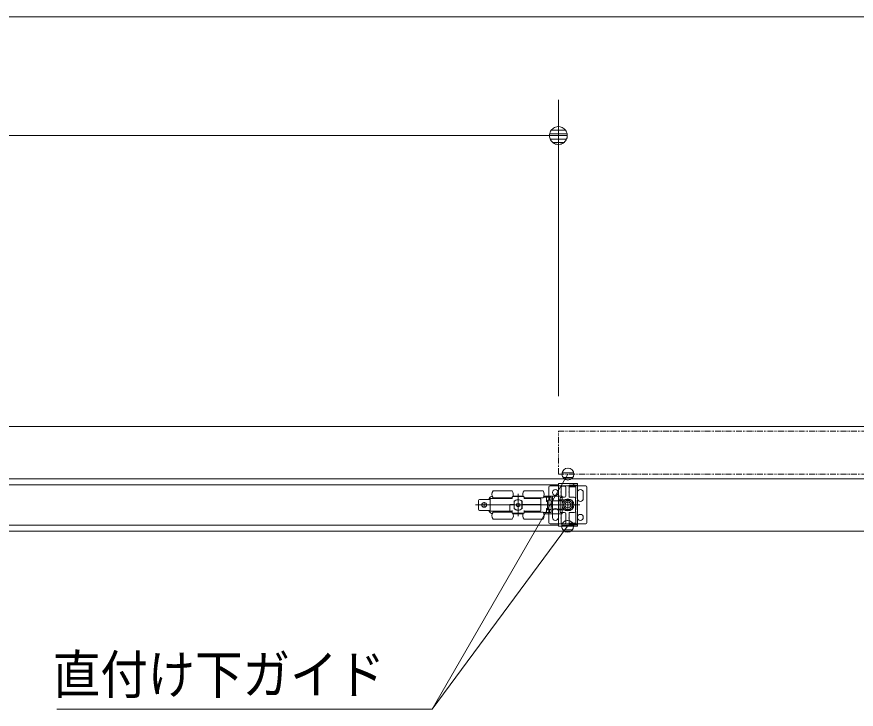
# Model space of a CAD drawing. Units: millimetres, scale not verified. Extents: x -6062 to 6062, y -3045 to 3045.
# Drawn here: x -2376 to -1669, y 1056 to 1639 of the extents above; entities that cross this region are included whole.
import ezdxf
from ezdxf.enums import TextEntityAlignment as Align

# ---------------------------------------------------------------- set-up
doc = ezdxf.new("R2010")
doc.units = ezdxf.units.MM
doc.header["$LTSCALE"] = 20
doc.linetypes.add('DOUBLE_CHAIN1', pattern=[8.8, 5, -1, 0.6, -0.6, 0.6, -1])
for name, color, linetype, lineweight in [('0-0_3一般', 7, 'Continuous', 9), ('0-1_2寸法-3', 7, 'Continuous', 9), ('0-2_2寸法-1', 7, 'Continuous', 9), ('0-3_0', 7, 'Continuous', 9)]:
    doc.layers.add(name, color=color, linetype=linetype, lineweight=lineweight)
doc.styles.add('ＭＳ ゴシック', font='')
doc.styles.get('ＭＳ ゴシック').set_extended_font_data('MS Gothic')

# ---------------------------------------------------------------- blocks, each defined once
blk = doc.blocks.new('_Dot')
at = {"layer": '0-3_0'}
for p, q in [((-10, 0), (-20, 0)), ((9.78, 2), (-9.78, 2)), ((7.99, 6), (-7.99, 6)), ((9.16, -3.98), (-9.16, -3.98)), ((6, -7.98), (-6, -7.98))]:
    blk.add_line(p, q, dxfattribs=at)
for points in [[(10, 0), (9.92, 1.25), (9.69, 2.49), (9.3, 3.68), (8.76, 4.82), (8.09, 5.88), (7.29, 6.85), (6.37, 7.71), (5.36, 8.44), (4.26, 9.05), (3.09, 9.51), (1.87, 9.82), (0.63, 9.98), (-0.63, 9.98), (-1.87, 9.82), (-3.09, 9.51), (-4.26, 9.05), (-5.36, 8.44), (-6.37, 7.71), (-7.29, 6.85), (-8.09, 5.88), (-8.76, 4.82), (-9.3, 3.68), (-9.69, 2.49), (-9.92, 1.25), (-10, 0), (0, 0)], [(-10, 0), (-9.92, -1.25), (-9.69, -2.49), (-9.3, -3.68), (-8.76, -4.82), (-8.09, -5.88), (-7.29, -6.85), (-6.37, -7.71), (-5.36, -8.44), (-4.26, -9.05), (-3.09, -9.51), (-1.87, -9.82), (-0.63, -9.98), (0.63, -9.98), (1.87, -9.82), (3.09, -9.51), (4.26, -9.05), (5.36, -8.44), (6.37, -7.71), (7.29, -6.85), (8.09, -5.88), (8.76, -4.82), (9.3, -3.68), (9.69, -2.49), (9.92, -1.25), (10, 0), (0, 0)]]:
    blk.add_lwpolyline(points, close=True, dxfattribs=at)
blk = doc.blocks.new('グループ-4')
at = {"layer": '0-0_3一般'}
for p, q in [((-73990, 25876.9), (21350, 25876.9)), ((-73990, 24996.9), (21350, 24996.9)), ((-73990, 24996.9), (21350, 24996.9)), ((-2640, 24912.3), (-2640, 24912.9)), ((-2638, 24640.9), (-2638, 24908.9)), ((-2636, 24916.9), (-2326, 24916.9)), ((-2454, 24890.9), (-2396.6, 24890.9)), ((-2385, 24895.5), (-2406.9, 24882.9)), ((-2320, 24886.9), (-2370, 24886.9)), ((-2369, 24890.9), (-2320, 24890.9)), ((-2320, 24890.9), (-2320, 24910.9)), ((-2320, 24226.9), (-2320, 24886.9)), ((-3418, 24796.9), (-3738, 24796.9)), ((-3318, 24365.7), (-3318, 24745.7)), ((-2898, 24796.9), (-3218, 24796.9)), ((-2800, 24256.9), (-2800, 24856.9)), ((-2780, 24876.9), (-2180, 24876.9)), ((-2594, 24779.9), (-2600, 24773.9)), ((-2600, 24773.9), (-2594, 24767.9)), ((-2594, 24852.9), (-2594, 24779.9)), ((-2594, 24767.9), (-2594, 24705.9)), ((-2536, 24872.9), (-2574, 24872.9)), ((-2516, 24852.9), (-2516, 24705.9)), ((-2466, 24773.9), (-2460, 24767.9)), ((-2460, 24767.9), (-2460, 24691.9)), ((-2458, 24870), (-2458, 24868.9)), ((-2419.9, 24882.5), (-2453.2, 24875.8)), ((-2452, 24862.9), (-2350, 24862.9)), ((-2406.9, 24882.9), (-2416, 24882.9)), ((-2344, 24856.9), (-2344, 24666.9)), ((-2220, 24766.9), (-2220, 24716.9)), ((-2160, 24856.9), (-2160, 24256.9)), ((-3988, 24483.9), (-3988, 24629.9)), ((-3808, 24649.9), (-3968, 24649.9)), ((-3890, 24512.9), (-3890, 24600.9)), ((-3788, 24649.9), (-3808, 24649.9)), ((-3788, 24450.9), (-3788, 24662.9)), ((-3788, 24662.9), (-3428, 24662.9)), ((-3757.4, 24702), (-3752.2, 24703.3)), ((-3418, 24676.9), (-3738, 24676.9)), ((-3654, 24676.9), (-3654, 24662.9)), ((-3502, 24662.9), (-3502, 24676.9)), ((-3418, 24672.9), (-3418, 24686.9)), ((-3408, 24696.9), (-3228, 24696.9)), ((-3402.6, 24706.9), (-3233.4, 24706.9)), ((-3384, 24618.1), (-3384, 24566.9)), ((-3343.3, 24697.1), (-3343.3, 24696.9)), ((-3336, 24697.1), (-3336, 24696.9)), ((-3334.2, 24696.9), (-3334.2, 24697.1)), ((-3327.6, 24696.9), (-3327.6, 24697.1)), ((-3311.7, 24697.1), (-3311.7, 24696.9)), ((-3303.3, 24696.9), (-3303.3, 24697.1)), ((-3290.2, 24697.1), (-3290.2, 24696.9)), ((-3288.5, 24696.9), (-3288.5, 24697.1)), ((-3283, 24696.9), (-3283, 24697.1)), ((-3254.5, 24617.9), (-3254.5, 24495.9)), ((-3218, 24686.9), (-3218, 24672.9)), ((-2898, 24676.9), (-3218, 24676.9)), ((-3208, 24662.9), (-2948, 24662.9)), ((-3138, 24676.9), (-3138, 24662.9)), ((-3134, 24676.9), (-3134, 24662.9)), ((-2982, 24662.9), (-2982, 24676.9)), ((-2938, 24652.9), (-2938, 24566.9)), ((-2738, 24706.9), (-2882.6, 24706.9)), ((-2842, 24616.9), (-2842, 24686.9)), ((-2842, 24616.9), (-2822, 24616.9)), ((-2822, 24484.9), (-2822, 24628.9)), ((-2809.2, 24634.9), (-2816, 24634.9)), ((-2809.2, 24634.9), (-2762, 24634.9)), ((-2762, 24634.9), (-2762, 24686.9)), ((-2762, 24634.9), (-2762, 24632.2)), ((-2762, 24632.2), (-2762, 24629.7)), ((-2762, 24629.7), (-2762, 24484)), ((-2738, 24706.9), (-2718, 24706.9)), ((-2738, 24641.7), (-2738, 24706.9)), ((-2738, 24472), (-2738, 24641.7)), ((-2738, 24641), (-2738, 24641.7)), ((-2638, 24706.9), (-2718, 24706.9)), ((-2638, 24626.2), (-2718, 24626.2)), ((-2638, 24706.9), (-2578, 24706.9)), ((-2638, 24706.9), (-2638, 24626.9)), ((-2638, 24626.9), (-2638, 24626.2)), ((-2612, 24626.9), (-2638, 24626.9)), ((-2632, 24636.9), (-2634, 24636.9)), ((-2612, 24626.9), (-2612, 24682.9)), ((-2612, 24682.9), (-2578, 24682.9)), ((-2608, 24681.9), (-2612, 24681.9)), ((-2612, 24486.9), (-2612, 24626.9)), ((-2608, 24671.9), (-2608, 24636.9)), ((-2608, 24626.9), (-2608, 24636.9)), ((-2608, 24486.9), (-2608, 24626.9)), ((-2576, 24626.9), (-2608, 24626.9)), ((-2578, 24706.9), (-2578, 24682.9)), ((-2576, 24681.9), (-2576, 24671.9)), ((-2576, 24671.9), (-2576, 24636.9)), ((-2576, 24636.9), (-2576, 24626.9)), ((-2576, 24486.9), (-2576, 24626.9)), ((-2536, 24685.9), (-2574, 24685.9)), ((-2480, 24639.4), (-2480, 24474.4)), ((-2372, 24685.9), (-2454, 24685.9)), ((-2402, 24491.9), (-2402, 24621.9)), ((-2352, 24447.9), (-2352, 24665.9)), ((-2350, 24666.9), (-2350, 24636.9)), ((-2344, 24666.9), (-2350, 24666.9)), ((-2350, 24636.9), (-2344, 24636.9)), ((-2344, 24636.9), (-2344, 24476.9)), ((-2220, 24716.9), (-2220, 24666.9)), ((-4034, 24556.9), (-3934, 24556.9)), ((-3808, 24463.9), (-3968, 24463.9)), ((-3846, 24556.9), (-3934, 24556.9)), ((-2546, 24556.9), (-3846, 24556.9)), ((-3788, 24463.9), (-3808, 24463.9)), ((-3458, 24556.9), (-3448, 24556.9)), ((-3384, 24556.9), (-3448, 24556.9)), ((-3418, 24460.9), (-3418, 24426.9)), ((-3394, 24556.9), (-3394, 24566.9)), ((-3384.5, 24556.9), (-3384.5, 24566.9)), ((-3384, 24556.9), (-3384, 24495.7)), ((-3347, 24573.6), (-3345, 24574.8)), ((-3347, 24571.3), (-3347, 24573.6)), ((-3347, 24571.3), (-3347, 24542.4)), ((-3347, 24540.1), (-3347, 24542.4)), ((-3345, 24539), (-3347, 24540.1)), ((-3320, 24589.2), (-3345, 24574.8)), ((-3345, 24539), (-3320, 24524.6)), ((-3320, 24589.2), (-3318, 24590.4)), ((-3318, 24523.4), (-3320, 24524.6)), ((-3318, 24590.4), (-3316, 24589.2)), ((-3316, 24524.6), (-3318, 24523.4)), ((-3291, 24574.8), (-3316, 24589.2)), ((-3316, 24524.6), (-3291, 24539)), ((-3291, 24574.8), (-3289, 24573.6)), ((-3289, 24540.1), (-3291, 24539)), ((-3289, 24573.6), (-3289, 24571.3)), ((-3289, 24542.4), (-3289, 24571.3)), ((-3289, 24542.4), (-3289, 24540.1)), ((-3252, 24556.9), (-3254.5, 24556.9)), ((-3252, 24495.7), (-3252, 24556.9)), ((-2948, 24556.9), (-3252, 24556.9)), ((-3242, 24556.9), (-3242, 24566.9)), ((-3218, 24460.9), (-3218, 24426.9)), ((-2938, 24566.9), (-2948, 24566.9)), ((-2938, 24566.9), (-2938, 24556.9)), ((-2842, 24426.9), (-2842, 24496.9)), ((-2822, 24496.9), (-2842, 24496.9)), ((-2816, 24478.9), (-2809.2, 24478.9)), ((-2792, 24426.9), (-2792, 24478.9)), ((-2738, 24576.9), (-2762, 24576.9)), ((-2738, 24536.9), (-2762, 24536.9)), ((-2762, 24484), (-2762, 24481.5)), ((-2762, 24426.9), (-2762, 24478.9)), ((-2738, 24472.7), (-2738, 24472)), ((-2718, 24487.6), (-2638, 24487.6)), ((-2638, 24487.6), (-2638, 24486.9)), ((-2638, 24486.9), (-2638, 24406.9)), ((-2612, 24486.9), (-2638, 24486.9)), ((-2638, 24472.9), (-2638, 24204.9)), ((-2632, 24476.9), (-2634, 24476.9)), ((-2628, 24471.9), (-2628, 24472.9)), ((-2422, 24471.9), (-2628, 24471.9)), ((-2612, 24430.9), (-2612, 24486.9)), ((-2608, 24476.9), (-2608, 24441.9)), ((-2576, 24486.9), (-2576, 24476.9)), ((-2576, 24476.9), (-2576, 24441.9)), ((-2562.5, 24556.9), (-2397.5, 24556.9)), ((-2466, 24556.9), (-2310.5, 24556.9)), ((-2399.6, 24556.9), (-2279.6, 24556.9)), ((-2350, 24476.9), (-2350, 24446.9)), ((-2344, 24476.9), (-2350, 24476.9)), ((-3752.2, 24410.4), (-3757.4, 24411.7)), ((-3738, 24436.9), (-3418, 24436.9)), ((-3654, 24450.9), (-3654, 24436.9)), ((-3502, 24436.9), (-3502, 24450.9)), ((-3418, 24450.9), (-3458, 24450.9)), ((-3427.6, 24450.8), (-3428, 24450.9)), ((-3418, 24420.1), (-3418, 24426.9)), ((-3417.7, 24419.9), (-3418, 24420.1)), ((-3404.8, 24416.9), (-3406.3, 24416.9)), ((-3231.2, 24416.9), (-3404.8, 24416.9)), ((-3233.4, 24406.9), (-3402.6, 24406.9)), ((-3229.7, 24416.9), (-3231.2, 24416.9)), ((-3218.3, 24419.9), (-3218, 24420.1)), ((-2948, 24450.9), (-3218, 24450.9)), ((-3218, 24436.9), (-2898, 24436.9)), ((-3218, 24426.9), (-3218, 24420.1)), ((-3208.4, 24450.8), (-3208, 24450.9)), ((-3138, 24450.9), (-3138, 24436.9)), ((-3134, 24450.9), (-3134, 24436.9)), ((-2982, 24436.9), (-2982, 24450.9)), ((-2891.4, 24426.9), (-2842, 24426.9)), ((-2738, 24406.9), (-2882.6, 24406.9)), ((-2842, 24426.9), (-2792, 24426.9)), ((-2792, 24426.9), (-2762, 24426.9)), ((-2740, 24446.9), (-2740, 24396.9)), ((-2740, 24396.9), (-2740, 24346.9)), ((-2638, 24406.9), (-2718, 24406.9)), ((-2640, 24446.9), (-2640, 24396.9)), ((-2640, 24396.9), (-2640, 24346.9)), ((-2638, 24406.9), (-2578, 24406.9)), ((-2608, 24431.9), (-2612, 24431.9)), ((-2578, 24430.9), (-2612, 24430.9)), ((-2608, 24431.9), (-2608, 24441.9)), ((-2594, 24345.9), (-2600, 24339.9)), ((-2600, 24339.9), (-2594, 24333.9)), ((-2594, 24345.9), (-2594, 24407.9)), ((-2594, 24260.9), (-2594, 24333.9)), ((-2578, 24430.9), (-2578, 24406.9)), ((-2536, 24427.9), (-2574, 24427.9)), ((-2516, 24260.9), (-2516, 24407.9)), ((-2460, 24345.9), (-2466, 24339.9)), ((-2466, 24339.9), (-2460, 24333.9)), ((-2460, 24345.9), (-2460, 24421.9)), ((-2460, 24228.9), (-2460, 24333.9)), ((-2372, 24427.9), (-2454, 24427.9)), ((-2350, 24446.9), (-2344, 24446.9)), ((-2344, 24446.9), (-2344, 24256.9)), ((-3738, 24316.9), (-3418, 24316.9)), ((-3218, 24316.9), (-2898, 24316.9)), ((-2180, 24236.9), (-2780, 24236.9)), ((-2640, 24201.4), (-2640, 24200.9)), ((-2636, 24196.9), (-2326, 24196.9)), ((-2536, 24240.9), (-2574, 24240.9)), ((-2458, 24244.9), (-2458, 24243.8)), ((-2454, 24222.9), (-2396.6, 24222.9)), ((-2453.2, 24237.9), (-2419.9, 24231.3)), ((-2350, 24250.9), (-2452, 24250.9)), ((-2416, 24230.9), (-2406.9, 24230.9)), ((-2406.9, 24230.9), (-2385, 24218.2)), ((-2370, 24226.9), (-2320, 24226.9)), ((-73990, 24116.9), (21350, 24116.9))]:
    blk.add_line(p, q, dxfattribs=at)
at = {"layer": '0-0_3一般', "linetype": 'DOUBLE_CHAIN1'}
blk.add_line((-2640, 25076.9), (21360, 25076.9), dxfattribs=at)
blk.add_lwpolyline([(-2640, 25076.9), (-2640, 25796.9), (21360, 25796.9)], dxfattribs=at)
at = {"layer": '0-0_3一般'}
blk.add_lwpolyline([(-26002, 24216.9), (-26002, 24896.9), (-2638, 24896.9), (-2638, 24216.9)], close=True, dxfattribs=at)
for points in [[(-2460, 24884.9), (-2460, 24779.9), (-2466, 24773.9)], [(-2320, 24766.9), (-2320, 24716.9), (-2320, 24666.9)], [(-2948, 24566.9), (-3252, 24566.9), (-3252, 24618.1)], [(-2891.4, 24686.9), (-2842, 24686.9), (-2792, 24686.9)], [(-2792, 24634.9), (-2792, 24686.9), (-2762, 24686.9)], [(-2718, 24626.2), (-2718.7, 24626.2), (-2719.4, 24626.3), (-2720.1, 24626.4), (-2720.8, 24626.5), (-2721.4, 24626.6), (-2722.1, 24626.8), (-2722.8, 24627), (-2723.5, 24627.1), (-2724.2, 24627.3), (-2724.8, 24627.6), (-2725.5, 24627.8), (-2726.2, 24628), (-2726.8, 24628.3), (-2727.5, 24628.6), (-2728.2, 24628.9), (-2728.8, 24629.2), (-2729.5, 24629.6), (-2730.2, 24629.9), (-2730.8, 24630.3), (-2731.5, 24630.7), (-2732.1, 24631.1), (-2732.7, 24631.6), (-2733.3, 24632), (-2733.8, 24632.5), (-2734.3, 24632.9), (-2734.8, 24633.4), (-2735.2, 24633.9), (-2735.6, 24634.4), (-2736, 24635), (-2736.4, 24635.5), (-2736.7, 24636.1), (-2736.9, 24636.6), (-2737.2, 24637.2), (-2737.4, 24637.8), (-2737.6, 24638.4), (-2737.7, 24639.1), (-2737.8, 24639.7), (-2737.9, 24640.4), (-2738, 24641)], [(-2422, 24641.9), (-2628, 24641.9), (-2628, 24640.9)], [(-2608, 24671.9), (-2608, 24681.9), (-2576, 24681.9)], [(-3458, 24460.9), (-3458, 24450.9), (-3788, 24450.9)], [(-3384, 24566.9), (-3458, 24566.9), (-3458, 24460.9)], [(-2948, 24556.9), (-2938, 24556.9), (-2938, 24460.9)], [(-2762, 24481.5), (-2762, 24478.9), (-2809.2, 24478.9)], [(-2718, 24487.6), (-2718.7, 24487.5), (-2719.4, 24487.5), (-2720.1, 24487.4), (-2720.8, 24487.3), (-2721.4, 24487.1), (-2722.1, 24487), (-2722.8, 24486.8), (-2723.5, 24486.6), (-2724.2, 24486.4), (-2724.8, 24486.2), (-2725.5, 24486), (-2726.2, 24485.7), (-2726.8, 24485.4), (-2727.5, 24485.2), (-2728.2, 24484.8), (-2728.8, 24484.5), (-2729.5, 24484.2), (-2730.2, 24483.8), (-2730.8, 24483.4), (-2731.5, 24483), (-2732.1, 24482.6), (-2732.7, 24482.2), (-2733.3, 24481.8), (-2733.8, 24481.3), (-2734.3, 24480.8), (-2734.8, 24480.3), (-2735.2, 24479.8), (-2735.6, 24479.3), (-2736, 24478.8), (-2736.4, 24478.3), (-2736.7, 24477.7), (-2736.9, 24477.1), (-2737.2, 24476.5), (-2737.4, 24475.9), (-2737.6, 24475.3), (-2737.7, 24474.7), (-2737.8, 24474.1), (-2737.9, 24473.4), (-2738, 24472.7)], [(-2718, 24406.9), (-2738, 24406.9), (-2738, 24472)], [(-2608, 24476.9), (-2608, 24486.9), (-2576, 24486.9)], [(-3418, 24440.9), (-3418.1, 24441.3), (-3418.1, 24441.7), (-3418.2, 24442), (-3418.3, 24442.4), (-3418.4, 24442.8), (-3418.5, 24443.1), (-3418.6, 24443.5), (-3418.8, 24443.8), (-3418.9, 24444.2), (-3419.1, 24444.5), (-3419.2, 24444.9), (-3419.4, 24445.2), (-3419.6, 24445.5), (-3419.8, 24445.8), (-3420, 24446.1), (-3420.2, 24446.4), (-3420.5, 24446.7), (-3420.7, 24447), (-3421, 24447.3), (-3421.3, 24447.6), (-3421.6, 24447.9), (-3421.8, 24448.2), (-3422.1, 24448.4), (-3422.4, 24448.6), (-3422.7, 24448.9), (-3423.1, 24449.1), (-3423.4, 24449.3), (-3423.7, 24449.5), (-3424, 24449.7), (-3424.4, 24449.8), (-3424.7, 24450), (-3425, 24450.1), (-3425.4, 24450.3), (-3425.7, 24450.4), (-3426.1, 24450.5), (-3426.5, 24450.6), (-3426.8, 24450.7), (-3427.2, 24450.8), (-3427.6, 24450.8)], [(-3404.8, 24416.9), (-3405.1, 24416.9), (-3405.5, 24416.9), (-3405.8, 24416.9), (-3406.2, 24417), (-3406.5, 24417), (-3406.8, 24417), (-3407.2, 24417), (-3407.5, 24417.1), (-3407.9, 24417.1), (-3408.2, 24417.2), (-3408.5, 24417.2), (-3408.9, 24417.3), (-3409.2, 24417.3), (-3409.6, 24417.4), (-3409.9, 24417.4), (-3410.2, 24417.5), (-3410.6, 24417.5), (-3410.9, 24417.6), (-3411.2, 24417.7), (-3411.6, 24417.8), (-3411.9, 24417.8), (-3412.2, 24417.9), (-3412.6, 24418), (-3412.9, 24418.1), (-3413.2, 24418.2), (-3413.6, 24418.3), (-3413.9, 24418.4), (-3414.2, 24418.5), (-3414.5, 24418.6), (-3414.9, 24418.7), (-3415.2, 24418.8), (-3415.5, 24419), (-3415.8, 24419.1), (-3416.1, 24419.2), (-3416.4, 24419.4), (-3416.8, 24419.5), (-3417.1, 24419.6), (-3417.4, 24419.8), (-3417.7, 24419.9)], [(-3231.2, 24416.9), (-3230.9, 24416.9), (-3230.5, 24416.9), (-3230.2, 24416.9), (-3229.8, 24417), (-3229.5, 24417), (-3229.2, 24417), (-3228.8, 24417), (-3228.5, 24417.1), (-3228.1, 24417.1), (-3227.8, 24417.2), (-3227.5, 24417.2), (-3227.1, 24417.3), (-3226.8, 24417.3), (-3226.4, 24417.4), (-3226.1, 24417.4), (-3225.8, 24417.5), (-3225.4, 24417.5), (-3225.1, 24417.6), (-3224.8, 24417.7), (-3224.4, 24417.8), (-3224.1, 24417.8), (-3223.8, 24417.9), (-3223.4, 24418), (-3223.1, 24418.1), (-3222.8, 24418.2), (-3222.4, 24418.3), (-3222.1, 24418.4), (-3221.8, 24418.5), (-3221.5, 24418.6), (-3221.1, 24418.7), (-3220.8, 24418.8), (-3220.5, 24419), (-3220.2, 24419.1), (-3219.9, 24419.2), (-3219.6, 24419.4), (-3219.2, 24419.5), (-3218.9, 24419.6), (-3218.6, 24419.8), (-3218.3, 24419.9)], [(-3218, 24440.9), (-3217.9, 24441.3), (-3217.9, 24441.7), (-3217.8, 24442), (-3217.7, 24442.4), (-3217.6, 24442.8), (-3217.5, 24443.1), (-3217.4, 24443.5), (-3217.2, 24443.8), (-3217.1, 24444.2), (-3216.9, 24444.5), (-3216.8, 24444.9), (-3216.6, 24445.2), (-3216.4, 24445.5), (-3216.2, 24445.8), (-3216, 24446.1), (-3215.8, 24446.4), (-3215.5, 24446.7), (-3215.3, 24447), (-3215, 24447.3), (-3214.7, 24447.6), (-3214.4, 24447.9), (-3214.2, 24448.2), (-3213.9, 24448.4), (-3213.6, 24448.6), (-3213.3, 24448.9), (-3212.9, 24449.1), (-3212.6, 24449.3), (-3212.3, 24449.5), (-3212, 24449.7), (-3211.6, 24449.8), (-3211.3, 24450), (-3211, 24450.1), (-3210.6, 24450.3), (-3210.3, 24450.4), (-3209.9, 24450.5), (-3209.5, 24450.6), (-3209.2, 24450.7), (-3208.8, 24450.8), (-3208.4, 24450.8)], [(-2576, 24441.9), (-2576, 24431.9), (-2608, 24431.9)], [(-2369, 24222.9), (-2320, 24222.9), (-2320, 24202.9)]]:
    blk.add_lwpolyline(points, dxfattribs=at)
for centre, radius in [((-2690, 24766.9), 50), ((-2480, 24556.9), 100), ((-2480, 24556.9), 75), ((-2480, 24556.9), 50), ((-3890, 24556.9), 40), ((-2270, 24346.9), 50)]:
    blk.add_circle(centre, radius, dxfattribs=at)
for centre, radius, start, end in [((-2636, 24912.9), 4, 90, 180), ((-2636, 24912.3), 4, 180, 240), ((-2454, 24884.9), 6, 90, 180), ((-2384, 24884.9), 14, 33.74899, 154.62307), ((-2380, 24886.9), 10, 0, 120), ((-2369, 24894.9), 4, 213.74899, 270), ((-2326, 24910.9), 6, 0, 90), ((-3658, 24736.9), 100, 143.1301, 216.8699), ((-3498, 24736.9), 100, 336.42182, 36.8699), ((-3138, 24736.9), 100, 143.1301, 203.57818), ((-2978, 24736.9), 100, 323.1301, 36.8699), ((-2780, 24856.9), 20, 90, 180), ((-2574, 24852.9), 20, 90, 180), ((-2536, 24852.9), 20, 0, 90), ((-2452, 24870), 6, 101.30993, 180), ((-2452, 24868.9), 6, 180, 270), ((-2416, 24862.9), 20, 90, 101.30993), ((-2350, 24856.9), 6, 0, 90), ((-2270, 24766.9), 50, 0, 180), ((-2180, 24856.9), 20, 0, 90), ((-3968, 24629.9), 20, 90, 180), ((-3738, 24624.4), 80, 110.55605, 161.44128), ((-3738, 24624.4), 80, 104.03624, 110.55605), ((-3428, 24672.9), 10, 270, 0), ((-3408, 24686.9), 10, 90, 180), ((-3318, 24556.9), 88, 43.8598, 139.13343), ((-3318, 24556.9), 90, 42.83343, 137.16657), ((-3228, 24686.9), 10, 0, 90), ((-3208, 24672.9), 10, 180, 270), ((-2948, 24652.9), 10, 0, 90), ((-2816, 24628.9), 6, 90, 180), ((-2634, 24640.9), 4, 180, 270), ((-2632, 24640.9), 4, 270, 0), ((-2574, 24705.9), 20, 180, 270), ((-2536, 24705.9), 20, 270, 0), ((-2454, 24691.9), 6, 180, 270), ((-2422, 24621.9), 20, 0, 90), ((-2372, 24665.9), 20, 0, 90), ((-2270, 24666.9), 50, 180, 0), ((-3968, 24483.9), 20, 180, 270), ((-3738, 24489.3), 80, 198.55872, 249.44395), ((-3318, 24556.9), 88, 220.86657, 316.1402), ((-3318, 24556.9), 90, 222.83343, 317.16657), ((-3343, 24571.3), 4, 120, 180), ((-3343, 24542.4), 4, 180, 240), ((-3318, 24585.8), 4, 60, 120), ((-3318, 24528), 4, 240, 300), ((-3293, 24571.3), 4, 0, 60), ((-3293, 24542.4), 4, 300, 0), ((-2948, 24460.9), 10, 270, 0), ((-2816, 24484.9), 6, 180, 270), ((-2690, 24446.9), 50, 0, 180), ((-2634, 24472.9), 4, 90, 180), ((-2632, 24472.9), 4, 0, 90), ((-2422, 24491.9), 20, 270, 0), ((-3738, 24489.3), 80, 249.44395, 255.96376), ((-3658, 24376.9), 100, 143.1301, 216.8699), ((-3498, 24376.9), 100, 323.1301, 24.27432), ((-3138, 24376.9), 100, 155.72626, 216.8699), ((-2978, 24376.9), 100, 323.1301, 36.8699), ((-2690, 24346.9), 50, 180, 0), ((-2574, 24407.9), 20, 90, 180), ((-2536, 24407.9), 20, 0, 90), ((-2454, 24421.9), 6, 90, 180), ((-2372, 24447.9), 20, 270, 0), ((-2780, 24256.9), 20, 180, 270), ((-2636, 24201.4), 4, 120, 180), ((-2636, 24200.9), 4, 180, 270), ((-2574, 24260.9), 20, 180, 270), ((-2536, 24260.9), 20, 270, 0), ((-2454, 24228.9), 6, 180, 270), ((-2452, 24244.9), 6, 90, 180), ((-2452, 24243.8), 6, 180, 258.69007), ((-2416, 24250.9), 20, 258.69007, 270), ((-2384, 24228.9), 14, 205.37693, 326.25101), ((-2380, 24226.9), 10, 240, 0), ((-2369, 24218.9), 4, 90, 146.25101), ((-2350, 24256.9), 6, 270, 0), ((-2326, 24202.9), 6, 270, 0), ((-2180, 24256.9), 20, 270, 0)]:
    blk.add_arc(centre, radius, start, end, dxfattribs=at)
blk = doc.blocks.new('グループ-5')
at = {"layer": '0-0_3一般'}
blk.add_blockref('グループ-4', (0, 0), dxfattribs=at)

msp = doc.modelspace()

# ---------------------------------------------------------------- linework, layer by layer
at = {"layer": '0-1_2寸法-3'}
for p, q in [((-1911.28, 1258.84), (-1911.62, 1258.84)), ((-1911.28, 1258.84), (-1911.62, 1258.84)), ((-1906.56, 1254.84), (-1916.34, 1254.84)), ((-1907.45, 1250.84), (-1915.45, 1250.84)), ((-1911.75, 1209.84), (-2025.77, 1055.84)), ((-1906.85, 1210.84), (-1916.65, 1210.84)), ((-1911.57, 1214.84), (-1911.93, 1214.84)), ((-1911.57, 1214.84), (-1911.93, 1214.84)), ((-1907.75, 1206.84), (-1915.75, 1206.84))]:
    msp.add_line(p, q, dxfattribs=at)
msp.add_lwpolyline([(-1911.45, 1253.84), (-2025.77, 1055.84), (-2341.78, 1055.84)], dxfattribs=at)
for centre in [(-1911.45, 1253.84), (-1911.45, 1253.84), (-1911.75, 1209.84), (-1911.75, 1209.84)]:
    msp.add_circle(centre, 5.01, dxfattribs=at)
at = {"layer": '0-2_2寸法-1'}
for p, q in [((-734.51, 1638.86), (-5472.49, 1638.86)), ((-1919.5, 1319.54), (-1919.5, 1568.86)), ((-1934.51, 1538.86), (-4272.49, 1538.86))]:
    msp.add_line(p, q, dxfattribs=at)

# ---------------------------------------------------------------- block references
at = {"layer": '0-0_3一般', "xscale": 0.05, "yscale": 0.05}
msp.add_blockref('グループ-5', (-1787.5, 0), dxfattribs=at)
at = {"layer": '0-2_2寸法-1', "xscale": 0.7503418, "yscale": 0.7503418}
msp.add_blockref('_Dot', (-1919.5, 1538.86), dxfattribs=at)

# ---------------------------------------------------------------- texts
at = {"layer": '0-1_2寸法-3', "style": 'ＭＳ ゴシック', "width": 0.9}
msp.add_text('直付け下ガイド', height=32.55, dxfattribs=at).set_placement((-2345.23, 1059.02), align=Align.BOTTOM_LEFT)

doc.saveas('drawing.dxf')
